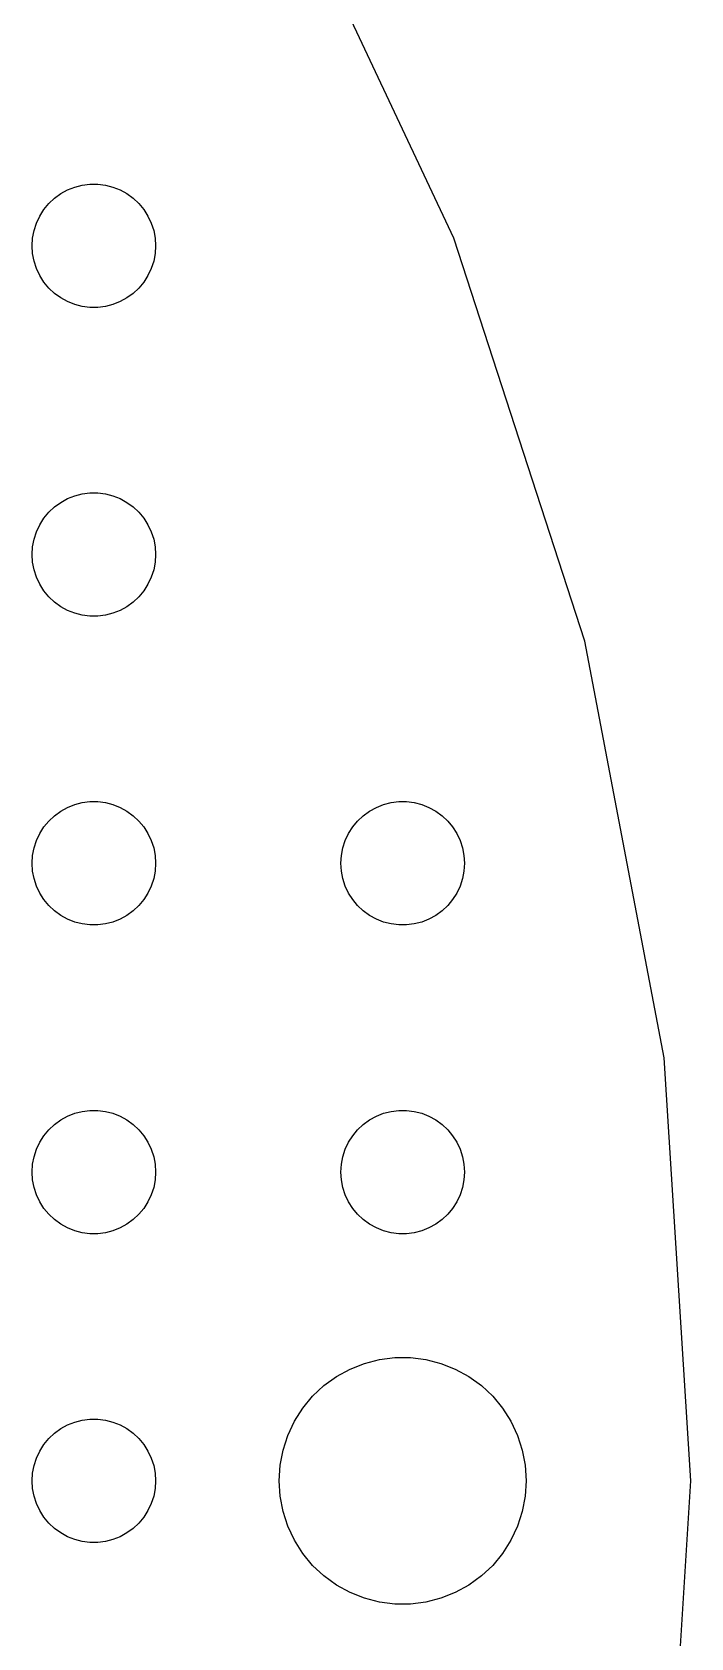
# Model space of a CAD drawing. Header units: metres. Extents: x -82 to 82, y -82 to 82.
# Drawn here: x 66 to 82, y -3.82 to 35.19 of the extents above; entities that cross this region are included whole.
import ezdxf

# ---------------------------------------------------------------- set-up
doc = ezdxf.new("R2010")
doc.units = ezdxf.units.M

msp = doc.modelspace()

# ---------------------------------------------------------------- linework, layer by layer
for p, q in [((76.2417, 30.1862), (71.8571, 39.5038)), ((66.5439, 31.1558), (66.6963, 31.2665)), ((66.6963, 31.2665), (66.8613, 31.3572)), ((66.8613, 31.3572), (67.0365, 31.4266)), ((67.0365, 31.4266), (67.2189, 31.4734)), ((67.2189, 31.4734), (67.4058, 31.497)), ((67.4058, 31.497), (67.5942, 31.497)), ((67.5942, 31.497), (67.7811, 31.4734)), ((67.7811, 31.4734), (67.9635, 31.4266)), ((67.9635, 31.4266), (68.1387, 31.3572)), ((68.1387, 31.3572), (68.3037, 31.2665)), ((68.3037, 31.2665), (68.4561, 31.1558)), ((66.1855, 30.7226), (66.2865, 30.8817)), ((66.2865, 30.8817), (66.4065, 31.0268)), ((66.4065, 31.0268), (66.5439, 31.1558)), ((68.4561, 31.1558), (68.5934, 31.0268)), ((68.5934, 31.0268), (68.7135, 30.8817)), ((68.7135, 30.8817), (68.8145, 30.7226)), ((66.0471, 30.373), (66.1053, 30.5522)), ((66.1053, 30.5522), (66.1855, 30.7226)), ((68.8145, 30.7226), (68.8947, 30.5522)), ((68.8947, 30.5522), (68.9529, 30.373)), ((66, 30), (66.0118, 30.188)), ((66.0118, 30.188), (66.0471, 30.373)), ((68.9529, 30.373), (68.9882, 30.188)), ((68.9882, 30.188), (69, 30)), ((79.4238, 20.3926), (76.2417, 30.1862)), ((66.0118, 29.812), (66, 30)), ((66.0471, 29.627), (66.0118, 29.812)), ((68.9882, 29.812), (68.9529, 29.627)), ((69, 30), (68.9882, 29.812)), ((66.1053, 29.4478), (66.0471, 29.627)), ((66.1855, 29.2774), (66.1053, 29.4478)), ((66.2865, 29.1183), (66.1855, 29.2774)), ((68.8145, 29.2774), (68.7135, 29.1183)), ((68.8947, 29.4478), (68.8145, 29.2774)), ((68.9529, 29.627), (68.8947, 29.4478)), ((66.4065, 28.9732), (66.2865, 29.1183)), ((66.5439, 28.8442), (66.4065, 28.9732)), ((68.5934, 28.9732), (68.4561, 28.8442)), ((68.7135, 29.1183), (68.5934, 28.9732)), ((66.6963, 28.7335), (66.5439, 28.8442)), ((66.8613, 28.6427), (66.6963, 28.7335)), ((67.0365, 28.5734), (66.8613, 28.6427)), ((67.2189, 28.5266), (67.0365, 28.5734)), ((67.4058, 28.503), (67.2189, 28.5266)), ((67.5942, 28.503), (67.4058, 28.503)), ((67.7811, 28.5266), (67.5942, 28.503)), ((67.9635, 28.5734), (67.7811, 28.5266)), ((68.1387, 28.6427), (67.9635, 28.5734)), ((68.3037, 28.7335), (68.1387, 28.6427)), ((68.4561, 28.8442), (68.3037, 28.7335)), ((66.6963, 23.7665), (66.8613, 23.8572)), ((66.8613, 23.8572), (67.0365, 23.9266)), ((67.0365, 23.9266), (67.2189, 23.9734)), ((67.2189, 23.9734), (67.4058, 23.997)), ((67.4058, 23.997), (67.5942, 23.997)), ((67.5942, 23.997), (67.7811, 23.9734)), ((67.7811, 23.9734), (67.9635, 23.9266)), ((67.9635, 23.9266), (68.1387, 23.8572)), ((68.1387, 23.8572), (68.3037, 23.7665)), ((66.2865, 23.3817), (66.4065, 23.5268)), ((66.4065, 23.5268), (66.5439, 23.6558)), ((66.5439, 23.6558), (66.6963, 23.7665)), ((68.3037, 23.7665), (68.4561, 23.6558)), ((68.4561, 23.6558), (68.5934, 23.5268)), ((68.5934, 23.5268), (68.7135, 23.3817)), ((66.0471, 22.873), (66.1053, 23.0522)), ((66.1053, 23.0522), (66.1855, 23.2226)), ((66.1855, 23.2226), (66.2865, 23.3817)), ((68.7135, 23.3817), (68.8145, 23.2226)), ((68.8145, 23.2226), (68.8947, 23.0522)), ((68.8947, 23.0522), (68.9529, 22.873)), ((66, 22.5), (66.0118, 22.688)), ((66.0118, 22.688), (66.0471, 22.873)), ((68.9529, 22.873), (68.9882, 22.688)), ((68.9882, 22.688), (69, 22.5)), ((66.0118, 22.312), (66, 22.5)), ((66.0471, 22.127), (66.0118, 22.312)), ((68.9882, 22.312), (68.9529, 22.127)), ((69, 22.5), (68.9882, 22.312)), ((66.1053, 21.9478), (66.0471, 22.127)), ((66.1855, 21.7774), (66.1053, 21.9478)), ((68.8947, 21.9478), (68.8145, 21.7774)), ((68.9529, 22.127), (68.8947, 21.9478)), ((66.2865, 21.6183), (66.1855, 21.7774)), ((66.4065, 21.4732), (66.2865, 21.6183)), ((66.5439, 21.3442), (66.4065, 21.4732)), ((68.5934, 21.4732), (68.4561, 21.3442)), ((68.7135, 21.6183), (68.5934, 21.4732)), ((68.8145, 21.7774), (68.7135, 21.6183)), ((66.6963, 21.2335), (66.5439, 21.3442)), ((66.8613, 21.1427), (66.6963, 21.2335)), ((67.0365, 21.0734), (66.8613, 21.1427)), ((67.2189, 21.0266), (67.0365, 21.0734)), ((67.9635, 21.0734), (67.7811, 21.0266)), ((68.1387, 21.1427), (67.9635, 21.0734)), ((68.3037, 21.2335), (68.1387, 21.1427)), ((68.4561, 21.3442), (68.3037, 21.2335)), ((67.4058, 21.003), (67.2189, 21.0266)), ((67.5942, 21.003), (67.4058, 21.003)), ((67.7811, 21.0266), (67.5942, 21.003)), ((81.3534, 10.2773), (79.4238, 20.3926)), ((66.8613, 16.3572), (67.0365, 16.4266)), ((67.0365, 16.4266), (67.2189, 16.4734)), ((67.2189, 16.4734), (67.4058, 16.497)), ((67.4058, 16.497), (67.5942, 16.497)), ((67.5942, 16.497), (67.7811, 16.4734)), ((67.7811, 16.4734), (67.9635, 16.4266)), ((67.9635, 16.4266), (68.1387, 16.3572)), ((74.3613, 16.3572), (74.5365, 16.4266)), ((74.5365, 16.4266), (74.7189, 16.4734)), ((74.7189, 16.4734), (74.9058, 16.497)), ((74.9058, 16.497), (75.0942, 16.497)), ((75.0942, 16.497), (75.2811, 16.4734)), ((75.2811, 16.4734), (75.4635, 16.4266)), ((75.4635, 16.4266), (75.6387, 16.3572)), ((66.2865, 15.8817), (66.4065, 16.0268)), ((66.4065, 16.0268), (66.5439, 16.1558)), ((66.5439, 16.1558), (66.6963, 16.2665)), ((66.6963, 16.2665), (66.8613, 16.3572)), ((68.1387, 16.3572), (68.3037, 16.2665)), ((68.3037, 16.2665), (68.4561, 16.1558)), ((68.4561, 16.1558), (68.5934, 16.0268)), ((68.5934, 16.0268), (68.7135, 15.8817)), ((73.7865, 15.8817), (73.9065, 16.0268)), ((73.9065, 16.0268), (74.0439, 16.1558)), ((74.0439, 16.1558), (74.1963, 16.2665)), ((74.1963, 16.2665), (74.3613, 16.3572)), ((75.6387, 16.3572), (75.8037, 16.2665)), ((75.8037, 16.2665), (75.9561, 16.1558)), ((75.9561, 16.1558), (76.0934, 16.0268)), ((76.0934, 16.0268), (76.2135, 15.8817)), ((66.1053, 15.5522), (66.1855, 15.7226)), ((66.1855, 15.7226), (66.2865, 15.8817)), ((68.7135, 15.8817), (68.8145, 15.7226)), ((68.8145, 15.7226), (68.8947, 15.5522)), ((73.6053, 15.5522), (73.6855, 15.7226)), ((73.6855, 15.7226), (73.7865, 15.8817)), ((76.2135, 15.8817), (76.3145, 15.7226)), ((76.3145, 15.7226), (76.3947, 15.5522)), ((66.0118, 15.188), (66.0471, 15.373)), ((66.0471, 15.373), (66.1053, 15.5522)), ((68.8947, 15.5522), (68.9529, 15.373)), ((68.9529, 15.373), (68.9882, 15.188)), ((73.5118, 15.188), (73.5471, 15.373)), ((73.5471, 15.373), (73.6053, 15.5522)), ((76.3947, 15.5522), (76.4529, 15.373)), ((76.4529, 15.373), (76.4882, 15.188)), ((66, 15), (66.0118, 15.188)), ((66.0118, 14.812), (66, 15)), ((68.9882, 15.188), (69, 15)), ((69, 15), (68.9882, 14.812)), ((73.5, 15), (73.5118, 15.188)), ((73.5118, 14.812), (73.5, 15)), ((76.4882, 15.188), (76.5, 15)), ((76.5, 15), (76.4882, 14.812)), ((66.0471, 14.627), (66.0118, 14.812)), ((66.1053, 14.4478), (66.0471, 14.627)), ((66.1855, 14.2774), (66.1053, 14.4478)), ((68.8947, 14.4478), (68.8145, 14.2774)), ((68.9529, 14.627), (68.8947, 14.4478)), ((68.9882, 14.812), (68.9529, 14.627)), ((73.5471, 14.627), (73.5118, 14.812)), ((73.6053, 14.4478), (73.5471, 14.627)), ((73.6855, 14.2774), (73.6053, 14.4478)), ((76.3947, 14.4478), (76.3145, 14.2774)), ((76.4529, 14.627), (76.3947, 14.4478)), ((76.4882, 14.812), (76.4529, 14.627)), ((66.2865, 14.1183), (66.1855, 14.2774)), ((66.4065, 13.9732), (66.2865, 14.1183)), ((68.7135, 14.1183), (68.5934, 13.9732)), ((68.8145, 14.2774), (68.7135, 14.1183)), ((73.7865, 14.1183), (73.6855, 14.2774)), ((73.9065, 13.9732), (73.7865, 14.1183)), ((76.2135, 14.1183), (76.0934, 13.9732)), ((76.3145, 14.2774), (76.2135, 14.1183)), ((66.5439, 13.8442), (66.4065, 13.9732)), ((66.6963, 13.7335), (66.5439, 13.8442)), ((66.8613, 13.6427), (66.6963, 13.7335)), ((68.3037, 13.7335), (68.1387, 13.6427)), ((68.4561, 13.8442), (68.3037, 13.7335)), ((68.5934, 13.9732), (68.4561, 13.8442)), ((74.0439, 13.8442), (73.9065, 13.9732)), ((74.1963, 13.7335), (74.0439, 13.8442)), ((74.3613, 13.6427), (74.1963, 13.7335)), ((75.8037, 13.7335), (75.6387, 13.6427)), ((75.9561, 13.8442), (75.8037, 13.7335)), ((76.0934, 13.9732), (75.9561, 13.8442)), ((67.0365, 13.5734), (66.8613, 13.6427)), ((67.2189, 13.5266), (67.0365, 13.5734)), ((67.4058, 13.5029), (67.2189, 13.5266)), ((67.5942, 13.5029), (67.4058, 13.5029)), ((67.7811, 13.5266), (67.5942, 13.5029)), ((67.9635, 13.5734), (67.7811, 13.5266)), ((68.1387, 13.6427), (67.9635, 13.5734)), ((74.5365, 13.5734), (74.3613, 13.6427)), ((74.7189, 13.5266), (74.5365, 13.5734)), ((74.9058, 13.5029), (74.7189, 13.5266)), ((75.0942, 13.5029), (74.9058, 13.5029)), ((75.2811, 13.5266), (75.0942, 13.5029)), ((75.4635, 13.5734), (75.2811, 13.5266)), ((75.6387, 13.6427), (75.4635, 13.5734)), ((82, 0), (81.3534, 10.2773)), ((67.0365, 8.92657), (67.2189, 8.97342)), ((67.2189, 8.97342), (67.4058, 8.99704)), ((67.4058, 8.99704), (67.5942, 8.99704)), ((67.5942, 8.99704), (67.7811, 8.97342)), ((67.7811, 8.97342), (67.9635, 8.92657)), ((74.5365, 8.92657), (74.7189, 8.97342)), ((74.7189, 8.97342), (74.9058, 8.99704)), ((74.9058, 8.99704), (75.0942, 8.99704)), ((75.0942, 8.99704), (75.2811, 8.97342)), ((75.2811, 8.97342), (75.4635, 8.92657)), ((66.4065, 8.52681), (66.5439, 8.65576)), ((66.5439, 8.65576), (66.6963, 8.76648)), ((66.6963, 8.76648), (66.8613, 8.85724)), ((66.8613, 8.85724), (67.0365, 8.92657)), ((67.9635, 8.92657), (68.1387, 8.85724)), ((68.1387, 8.85724), (68.3037, 8.76648)), ((68.3037, 8.76648), (68.4561, 8.65576)), ((68.4561, 8.65576), (68.5934, 8.52681)), ((73.9065, 8.52681), (74.0439, 8.65576)), ((74.0439, 8.65576), (74.1963, 8.76648)), ((74.1963, 8.76648), (74.3613, 8.85724)), ((74.3613, 8.85724), (74.5365, 8.92657)), ((75.4635, 8.92657), (75.6387, 8.85724)), ((75.6387, 8.85724), (75.8037, 8.76648)), ((75.8037, 8.76648), (75.9561, 8.65576)), ((75.9561, 8.65576), (76.0934, 8.52681)), ((66.1053, 8.05219), (66.1855, 8.22263)), ((66.1855, 8.22263), (66.2865, 8.38167)), ((66.2865, 8.38167), (66.4065, 8.52681)), ((68.5934, 8.52681), (68.7135, 8.38167)), ((68.7135, 8.38167), (68.8145, 8.22263)), ((68.8145, 8.22263), (68.8947, 8.05219)), ((73.6053, 8.05219), (73.6855, 8.22263)), ((73.6855, 8.22263), (73.7865, 8.38167)), ((73.7865, 8.38167), (73.9065, 8.52681)), ((76.0934, 8.52681), (76.2135, 8.38167)), ((76.2135, 8.38167), (76.3145, 8.22263)), ((76.3145, 8.22263), (76.3947, 8.05219)), ((66.0118, 7.68799), (66.0471, 7.87303)), ((66.0471, 7.87303), (66.1053, 8.05219)), ((68.8947, 8.05219), (68.9529, 7.87303)), ((68.9529, 7.87303), (68.9882, 7.68799)), ((73.5118, 7.68799), (73.5471, 7.87303)), ((73.5471, 7.87303), (73.6053, 8.05219)), ((76.3947, 8.05219), (76.4529, 7.87303)), ((76.4529, 7.87303), (76.4882, 7.68799)), ((66, 7.5), (66.0118, 7.68799)), ((66.0118, 7.312), (66, 7.5)), ((68.9882, 7.68799), (69, 7.5)), ((69, 7.5), (68.9882, 7.312)), ((73.5, 7.5), (73.5118, 7.68799)), ((73.5118, 7.312), (73.5, 7.5)), ((76.4882, 7.68799), (76.5, 7.5)), ((76.5, 7.5), (76.4882, 7.312)), ((66.0471, 7.12695), (66.0118, 7.312)), ((66.1053, 6.9478), (66.0471, 7.12695)), ((68.9529, 7.12695), (68.8947, 6.9478)), ((68.9882, 7.312), (68.9529, 7.12695)), ((73.5471, 7.12695), (73.5118, 7.312)), ((73.6053, 6.9478), (73.5471, 7.12695)), ((76.4529, 7.12695), (76.3947, 6.9478)), ((76.4882, 7.312), (76.4529, 7.12695)), ((66.1855, 6.77736), (66.1053, 6.9478)), ((66.2865, 6.61832), (66.1855, 6.77736)), ((68.8145, 6.77736), (68.7135, 6.61832)), ((68.8947, 6.9478), (68.8145, 6.77736)), ((73.6855, 6.77736), (73.6053, 6.9478)), ((73.7865, 6.61832), (73.6855, 6.77736)), ((76.3145, 6.77736), (76.2135, 6.61832)), ((76.3947, 6.9478), (76.3145, 6.77736)), ((66.4065, 6.47318), (66.2865, 6.61832)), ((66.5439, 6.34422), (66.4065, 6.47318)), ((66.6963, 6.23351), (66.5439, 6.34422)), ((68.4561, 6.34422), (68.3037, 6.23351)), ((68.5934, 6.47318), (68.4561, 6.34422)), ((68.7135, 6.61832), (68.5934, 6.47318)), ((73.9065, 6.47318), (73.7865, 6.61832)), ((74.0439, 6.34422), (73.9065, 6.47318)), ((74.1963, 6.23351), (74.0439, 6.34422)), ((75.9561, 6.34422), (75.8037, 6.23351)), ((76.0934, 6.47318), (75.9561, 6.34422)), ((76.2135, 6.61832), (76.0934, 6.47318)), ((66.8613, 6.14275), (66.6963, 6.23351)), ((67.0365, 6.07341), (66.8613, 6.14275)), ((67.2189, 6.02657), (67.0365, 6.07341)), ((67.4058, 6.00294), (67.2189, 6.02657)), ((67.5942, 6.00294), (67.4058, 6.00294)), ((67.7811, 6.02657), (67.5942, 6.00294)), ((67.9635, 6.07341), (67.7811, 6.02657)), ((68.1387, 6.14275), (67.9635, 6.07341)), ((68.3037, 6.23351), (68.1387, 6.14275)), ((74.3613, 6.14275), (74.1963, 6.23351)), ((74.5365, 6.07341), (74.3613, 6.14275)), ((74.7189, 6.02657), (74.5365, 6.07341)), ((74.9058, 6.00294), (74.7189, 6.02657)), ((75.0942, 6.00294), (74.9058, 6.00294)), ((75.2811, 6.02657), (75.0942, 6.00294)), ((75.4635, 6.07341), (75.2811, 6.02657)), ((75.6387, 6.14275), (75.4635, 6.07341)), ((75.8037, 6.23351), (75.6387, 6.14275)), ((73.7227, 2.71448), (74.073, 2.85316)), ((74.073, 2.85316), (74.4379, 2.94685)), ((74.4379, 2.94685), (74.8116, 2.99408)), ((74.8116, 2.99408), (75.1884, 2.99408)), ((75.1884, 2.99408), (75.5621, 2.94685)), ((75.5621, 2.94685), (75.927, 2.85316)), ((75.927, 2.85316), (76.2773, 2.71448)), ((73.0877, 2.31154), (73.3925, 2.53297)), ((73.3925, 2.53297), (73.7227, 2.71448)), ((76.2773, 2.71448), (76.6075, 2.53297)), ((76.6075, 2.53297), (76.9123, 2.31154)), ((72.573, 1.76335), (72.8131, 2.05363)), ((72.8131, 2.05363), (73.0877, 2.31154)), ((76.9123, 2.31154), (77.1869, 2.05363)), ((77.1869, 2.05363), (77.427, 1.76335)), ((72.3711, 1.44525), (72.573, 1.76335)), ((77.427, 1.76335), (77.6289, 1.44525)), ((66.5439, 1.15576), (66.6963, 1.26648)), ((66.6963, 1.26648), (66.8613, 1.35724)), ((66.8613, 1.35724), (67.0365, 1.42657)), ((67.0365, 1.42657), (67.2189, 1.47342)), ((67.2189, 1.47342), (67.4058, 1.49704)), ((67.4058, 1.49704), (67.5942, 1.49704)), ((67.5942, 1.49704), (67.7811, 1.47342)), ((67.7811, 1.47342), (67.9635, 1.42657)), ((67.9635, 1.42657), (68.1387, 1.35724)), ((68.1387, 1.35724), (68.3037, 1.26648)), ((68.3037, 1.26648), (68.4561, 1.15576)), ((72.2107, 1.10437), (72.3711, 1.44525)), ((77.6289, 1.44525), (77.7893, 1.10437)), ((66.1855, 0.72263), (66.2865, 0.88167)), ((66.2865, 0.88167), (66.4065, 1.02681)), ((66.4065, 1.02681), (66.5439, 1.15576)), ((68.4561, 1.15576), (68.5934, 1.02681)), ((68.5934, 1.02681), (68.7135, 0.88167)), ((68.7135, 0.88167), (68.8145, 0.72263)), ((72.0943, 0.74606), (72.2107, 1.10437)), ((77.7893, 1.10437), (77.9057, 0.74606)), ((66.0471, 0.37303), (66.1053, 0.55219)), ((66.1053, 0.55219), (66.1855, 0.72263)), ((68.8145, 0.72263), (68.8947, 0.55219)), ((68.8947, 0.55219), (68.9529, 0.37303)), ((72.0237, 0.37599), (72.0943, 0.74606)), ((77.9057, 0.74606), (77.9763, 0.37599)), ((66, 0), (66.0118, 0.18799)), ((66.0118, -0.18799), (66, 0)), ((66.0118, 0.18799), (66.0471, 0.37303)), ((68.9529, 0.37303), (68.9882, 0.18799)), ((68.9882, 0.18799), (69, 0)), ((69, 0), (68.9882, -0.18799)), ((72, 0), (72.0237, 0.37599)), ((72.0237, -0.37599), (72, 0)), ((77.9763, 0.37599), (78, 0)), ((78, 0), (77.9763, -0.37599)), ((81.3534, -10.2773), (82, 0)), ((66.0471, -0.37303), (66.0118, -0.18799)), ((66.1053, -0.55219), (66.0471, -0.37303)), ((68.9529, -0.37303), (68.8947, -0.55219)), ((68.9882, -0.18799), (68.9529, -0.37303)), ((72.0943, -0.74606), (72.0237, -0.37599)), ((77.9763, -0.37599), (77.9057, -0.74606)), ((66.1855, -0.72263), (66.1053, -0.55219)), ((66.2865, -0.88167), (66.1855, -0.72263)), ((68.8145, -0.72263), (68.7135, -0.88167)), ((68.8947, -0.55219), (68.8145, -0.72263)), ((72.2107, -1.10437), (72.0943, -0.74606)), ((77.9057, -0.74606), (77.7893, -1.10437)), ((66.4065, -1.02681), (66.2865, -0.88167)), ((66.5439, -1.15576), (66.4065, -1.02681)), ((66.6963, -1.26648), (66.5439, -1.15576)), ((68.4561, -1.15576), (68.3037, -1.26648)), ((68.5934, -1.02681), (68.4561, -1.15576)), ((68.7135, -0.88167), (68.5934, -1.02681)), ((72.3711, -1.44525), (72.2107, -1.10437)), ((77.7893, -1.10437), (77.6289, -1.44525)), ((66.8613, -1.35724), (66.6963, -1.26648)), ((67.0365, -1.42657), (66.8613, -1.35724)), ((67.2189, -1.47342), (67.0365, -1.42657)), ((67.4058, -1.49704), (67.2189, -1.47342)), ((67.5942, -1.49704), (67.4058, -1.49704)), ((67.7811, -1.47342), (67.5942, -1.49704)), ((67.9635, -1.42657), (67.7811, -1.47342)), ((68.1387, -1.35724), (67.9635, -1.42657)), ((68.3037, -1.26648), (68.1387, -1.35724)), ((72.573, -1.76335), (72.3711, -1.44525)), ((77.6289, -1.44525), (77.427, -1.76335)), ((72.8131, -2.05363), (72.573, -1.76335)), ((77.427, -1.76335), (77.1869, -2.05363)), ((73.0877, -2.31154), (72.8131, -2.05363)), ((73.3925, -2.53297), (73.0877, -2.31154)), ((76.9123, -2.31154), (76.6075, -2.53297)), ((77.1869, -2.05363), (76.9123, -2.31154)), ((73.7227, -2.71448), (73.3925, -2.53297)), ((74.073, -2.85316), (73.7227, -2.71448)), ((76.2773, -2.71448), (75.927, -2.85316)), ((76.6075, -2.53297), (76.2773, -2.71448)), ((74.4379, -2.94685), (74.073, -2.85316)), ((74.8116, -2.99408), (74.4379, -2.94685)), ((75.1884, -2.99408), (74.8116, -2.99408)), ((75.5621, -2.94685), (75.1884, -2.99408)), ((75.927, -2.85316), (75.5621, -2.94685))]:
    msp.add_line(p, q)

doc.saveas('drawing.dxf')
